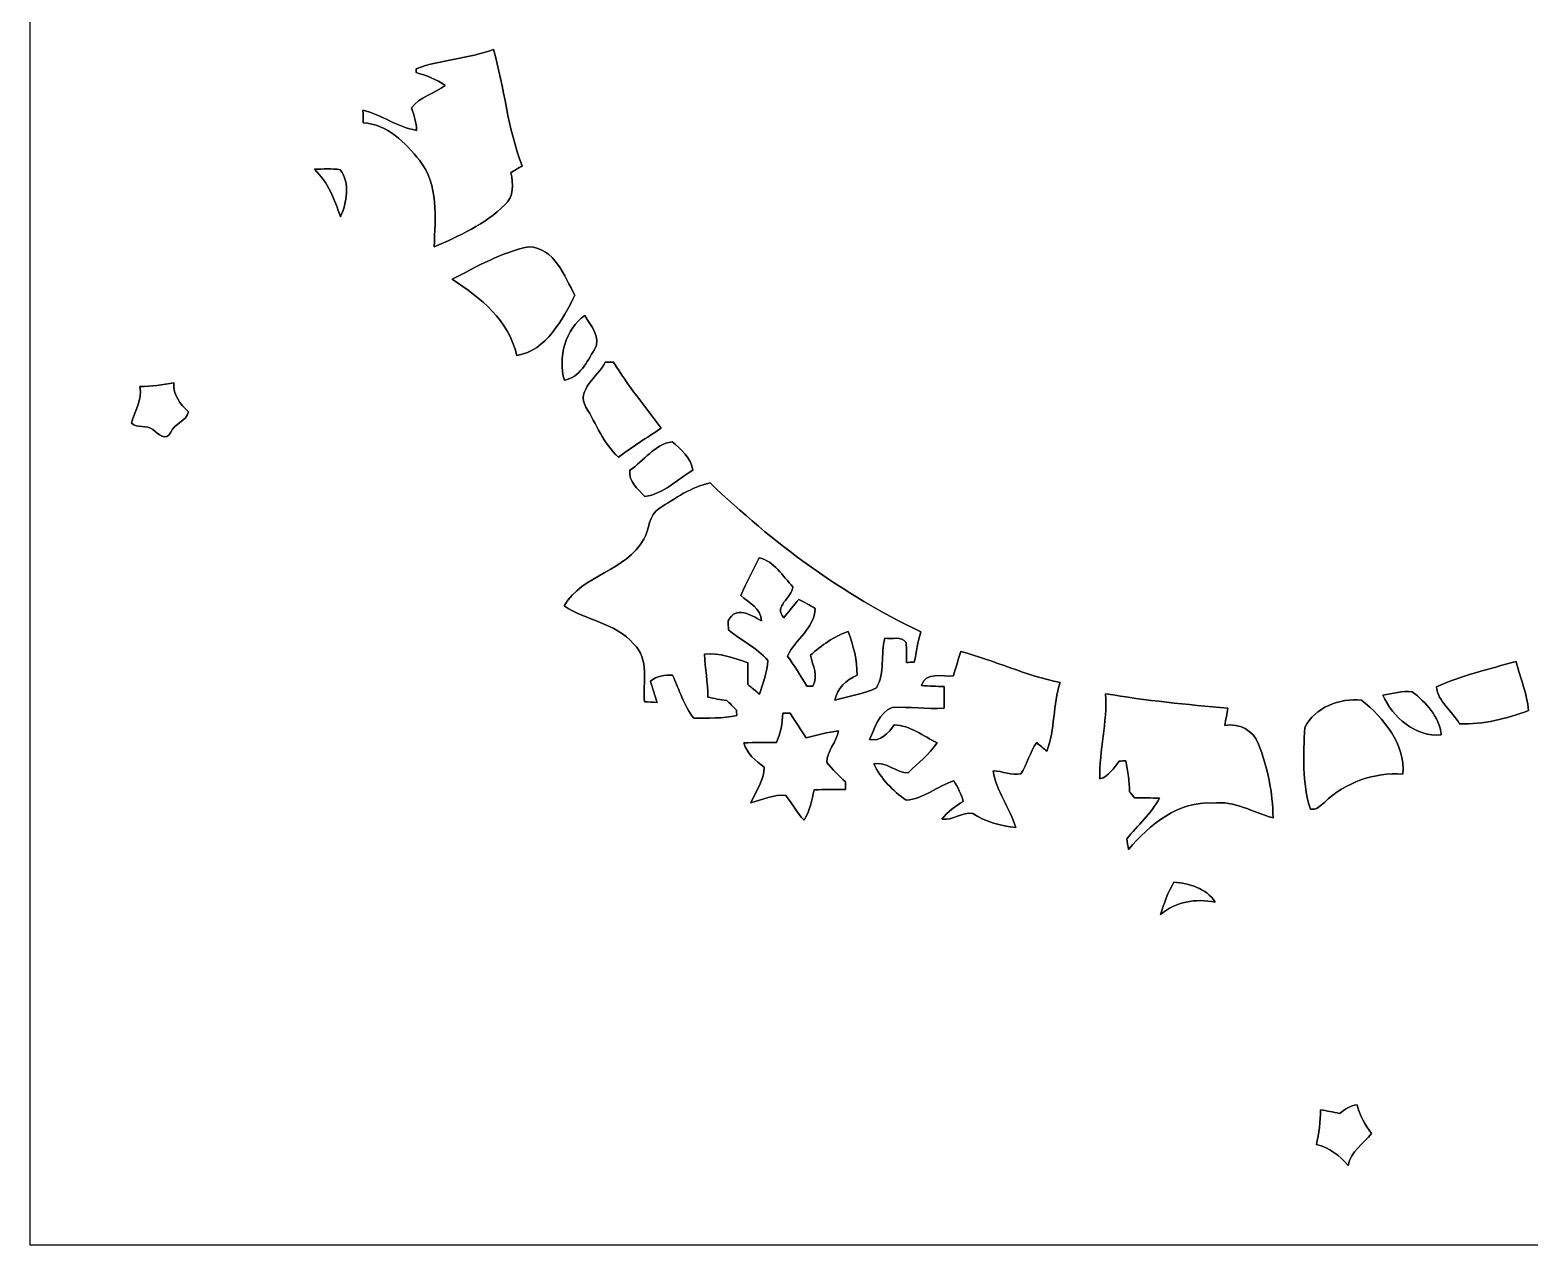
# Model space of a CAD drawing. Header units: centimetres. Extents: x -16.8 to 16.8, y -16.7 to 16.7.
# Drawn here: x -16.77 to 3.18, y -16.67 to -0.52 of the extents above; entities that cross this region are included whole.
import ezdxf

# ---------------------------------------------------------------- set-up
doc = ezdxf.new("R2010")
doc.units = ezdxf.units.CM
doc.header["$MEASUREMENT"] = 0
doc.layers.add('Layer 1', color=7, linetype='Continuous')

msp = doc.modelspace()

# ---------------------------------------------------------------- linework, layer by layer
at = {"layer": 'Layer 1', "color": 7}
for points, knots in [([(-16.77458, 16.66875), (-16.77458, 16.66875), (16.77458, 16.66875), (16.77458, 16.66875), (16.77458, 16.66875), (16.77458, 16.66875), (16.77458, -16.66875), (16.77458, -16.66875), (16.77458, -16.66875), (16.77458, -16.66875), (-16.77458, -16.66875), (-16.77458, -16.66875), (-16.77458, -16.66875), (-16.77458, -16.66875), (-16.77458, 16.66875), (-16.77458, 16.66875), (-16.77458, 16.66875), (-16.77458, 16.66875), (-16.77458, 16.66875), (-16.77458, 16.66875)], [0, 0, 0, 0, 0.16666667, 0.16666667, 0.16666667, 0.16666667, 0.33333333, 0.33333333, 0.33333333, 0.33333333, 0.5, 0.5, 0.5, 0.5, 0.66666667, 0.66666667, 0.66666667, 0.66666667, 1, 1, 1, 1]), ([(-11.6399, -1.02976), (-11.30582, -0.90664), (-10.94246, -0.89958), (-10.60979, -0.77294), (-10.60979, -0.77294), (-10.46374, -1.2827), (-10.42211, -1.82316), (-10.2295, -2.32234), (-10.2295, -2.32234), (-10.27924, -2.35197), (-10.32863, -2.3816), (-10.37802, -2.41194), (-10.37802, -2.41194), (-10.34838, -2.56011), (-10.33251, -2.73085), (-10.46057, -2.84021), (-10.46057, -2.84021), (-10.72162, -3.09739), (-11.06558, -3.25826), (-11.40072, -3.39654), (-11.40072, -3.39654), (-11.3792, -3.00708), (-11.33898, -2.57634), (-11.59369, -2.24755), (-11.59369, -2.24755), (-11.78172, -2.01295), (-12.02478, -1.76883), (-12.34228, -1.74731), (-12.34228, -1.74731), (-12.34369, -1.69192), (-12.34511, -1.63654), (-12.34616, -1.58186), (-12.34616, -1.58186), (-12.09746, -1.64324), (-11.88685, -1.80728), (-11.63249, -1.84891), (-11.63249, -1.84891), (-11.63814, -1.74625), (-11.66424, -1.64712), (-11.70164, -1.55187), (-11.70164, -1.55187), (-11.59263, -1.39982), (-11.39331, -1.36419), (-11.25255, -1.2506), (-11.25255, -1.2506), (-11.37003, -1.17087), (-11.50267, -1.11936), (-11.6392, -1.08197), (-11.6392, -1.08197), (-11.6392, -1.06892), (-11.63955, -1.04281), (-11.6399, -1.02976)], [0, 0, 0, 0, 0.07142857, 0.07142857, 0.07142857, 0.07142857, 0.14285714, 0.14285714, 0.14285714, 0.14285714, 0.21428571, 0.21428571, 0.21428571, 0.21428571, 0.28571429, 0.28571429, 0.28571429, 0.28571429, 0.35714286, 0.35714286, 0.35714286, 0.35714286, 0.42857143, 0.42857143, 0.42857143, 0.42857143, 0.5, 0.5, 0.5, 0.5, 0.57142857, 0.57142857, 0.57142857, 0.57142857, 0.64285714, 0.64285714, 0.64285714, 0.64285714, 0.71428571, 0.71428571, 0.71428571, 0.71428571, 0.78571429, 0.78571429, 0.78571429, 0.78571429, 0.85714286, 0.85714286, 0.85714286, 0.85714286, 1, 1, 1, 1]), ([(-12.98998, -2.36643), (-12.87639, -2.36291), (-12.76068, -2.35268), (-12.64779, -2.37384), (-12.64779, -2.37384), (-12.51162, -2.55446), (-12.56206, -2.8067), (-12.64461, -3.00037), (-12.64461, -3.00037), (-12.72117, -2.7686), (-12.81148, -2.54), (-12.98998, -2.36643)], [0, 0, 0, 0, 0.25, 0.25, 0.25, 0.25, 0.5, 0.5, 0.5, 0.5, 1, 1, 1, 1]), ([(-11.15907, -3.82976), (-10.83239, -3.66113), (-10.50502, -3.47063), (-10.14095, -3.3976), (-10.14095, -3.3976), (-9.79417, -3.41171), (-9.66788, -3.78601), (-9.52606, -4.04213), (-9.52606, -4.04213), (-9.69504, -4.36633), (-9.90424, -4.77732), (-10.29899, -4.84329), (-10.29899, -4.84329), (-10.40448, -4.37974), (-10.77913, -4.07247), (-11.15907, -3.82976)], [0, 0, 0, 0, 0.2, 0.2, 0.2, 0.2, 0.4, 0.4, 0.4, 0.4, 0.6, 0.6, 0.6, 0.6, 1, 1, 1, 1]), ([(-9.66682, -5.17208), (-9.75501, -4.87574), (-9.65447, -4.48663), (-9.39518, -4.31094), (-9.39518, -4.31094), (-9.31474, -4.44429), (-9.16975, -4.60199), (-9.26712, -4.76497), (-9.26712, -4.76497), (-9.36766, -4.92372), (-9.46221, -5.13503), (-9.66682, -5.17208)], [0, 0, 0, 0, 0.25, 0.25, 0.25, 0.25, 0.5, 0.5, 0.5, 0.5, 1, 1, 1, 1]), ([(-9.12283, -4.93254), (-9.09532, -4.93254), (-9.03993, -4.93289), (-9.01206, -4.93324), (-9.01206, -4.93324), (-8.82474, -5.24157), (-8.59296, -5.51921), (-8.37918, -5.80919), (-8.37918, -5.80919), (-8.57179, -5.93337), (-8.76229, -6.06107), (-8.94891, -6.19372), (-8.94891, -6.19372), (-9.14964, -6.0131), (-9.24101, -5.75381), (-9.38071, -5.52979), (-9.38071, -5.52979), (-9.51724, -5.29625), (-9.21491, -5.1241), (-9.12283, -4.93254)], [0, 0, 0, 0, 0.16666667, 0.16666667, 0.16666667, 0.16666667, 0.33333333, 0.33333333, 0.33333333, 0.33333333, 0.5, 0.5, 0.5, 0.5, 0.66666667, 0.66666667, 0.66666667, 0.66666667, 1, 1, 1, 1]), ([(-15.31373, -5.25674), (-15.16098, -5.25815), (-15.01105, -5.22746), (-14.86041, -5.20629), (-14.86041, -5.20629), (-14.87276, -5.36681), (-14.7761, -5.48816), (-14.66779, -5.59188), (-14.66779, -5.59188), (-14.69214, -5.71606), (-14.85406, -5.74499), (-14.90345, -5.86211), (-14.90345, -5.86211), (-14.95848, -5.99546), (-15.07208, -5.88186), (-15.14087, -5.82824), (-15.14087, -5.82824), (-15.21919, -5.75522), (-15.35571, -5.81942), (-15.42415, -5.74252), (-15.42415, -5.74252), (-15.38499, -5.58024), (-15.27422, -5.43525), (-15.31373, -5.25674)], [0, 0, 0, 0, 0.14285714, 0.14285714, 0.14285714, 0.14285714, 0.28571429, 0.28571429, 0.28571429, 0.28571429, 0.42857143, 0.42857143, 0.42857143, 0.42857143, 0.57142857, 0.57142857, 0.57142857, 0.57142857, 0.71428571, 0.71428571, 0.71428571, 0.71428571, 1, 1, 1, 1]), ([(-8.79546, -6.36729), (-8.60919, -6.24417), (-8.46631, -6.02051), (-8.23419, -5.99017), (-8.23419, -5.99017), (-8.11459, -6.08894), (-7.98548, -6.20536), (-7.95726, -6.36623), (-7.95726, -6.36623), (-8.16645, -6.48758), (-8.34708, -6.68443), (-8.59578, -6.71865), (-8.59578, -6.71865), (-8.68998, -6.61846), (-8.81592, -6.52145), (-8.79546, -6.36729)], [0, 0, 0, 0, 0.2, 0.2, 0.2, 0.2, 0.4, 0.4, 0.4, 0.4, 0.6, 0.6, 0.6, 0.6, 1, 1, 1, 1]), ([(-8.40423, -6.8767), (-8.19291, -6.74158), (-7.97772, -6.58742), (-7.72866, -6.53627), (-7.72866, -6.53627), (-6.89928, -7.33072), (-5.96618, -8.02499), (-4.92407, -8.51606), (-4.92407, -8.51606), (-4.96641, -8.64764), (-4.98616, -8.78487), (-5.01333, -8.92034), (-5.01333, -8.92034), (-5.0486, -8.92104), (-5.08318, -8.92246), (-5.11775, -8.92387), (-5.11775, -8.92387), (-5.11598, -8.83532), (-5.1121, -8.74607), (-5.12198, -8.65822), (-5.12198, -8.65822), (-5.18301, -8.56827), (-5.31213, -8.61907), (-5.40314, -8.59966), (-5.40314, -8.59966), (-5.46735, -8.81451), (-5.39433, -9.06251), (-5.51709, -9.26077), (-5.51709, -9.26077), (-5.69066, -9.34544), (-5.88574, -9.37436), (-6.07131, -9.42411), (-6.07131, -9.42411), (-6.03426, -9.26712), (-5.92138, -9.15458), (-5.77462, -9.09426), (-5.77462, -9.09426), (-5.76827, -8.89353), (-5.82577, -8.70056), (-5.89104, -8.51359), (-5.89104, -8.51359), (-6.08154, -8.57426), (-6.24769, -8.69668), (-6.3948, -8.82897), (-6.3948, -8.82897), (-6.36305, -8.96585), (-6.28579, -9.10026), (-6.36235, -9.23854), (-6.36235, -9.23854), (-6.38916, -9.23819), (-6.41562, -9.23784), (-6.44172, -9.23819), (-6.44172, -9.23819), (-6.52392, -9.10272), (-6.60788, -8.96867), (-6.69784, -8.83885), (-6.69784, -8.83885), (-6.59694, -8.61483), (-6.33906, -8.46737), (-6.33271, -8.20667), (-6.33271, -8.20667), (-6.40362, -8.16328), (-6.47559, -8.12271), (-6.54861, -8.08461), (-6.54861, -8.08461), (-6.61599, -8.16539), (-6.68338, -8.24689), (-6.75005, -8.32873), (-6.75005, -8.32873), (-6.89081, -8.17633), (-6.64034, -8.06803), (-6.62764, -7.91916), (-6.62764, -7.91916), (-6.76134, -7.77734), (-6.87634, -7.57873), (-7.07637, -7.5311), (-7.07637, -7.5311), (-7.15539, -7.69973), (-7.24535, -7.86306), (-7.32084, -8.0331), (-7.32084, -8.0331), (-7.2136, -8.13117), (-7.04885, -8.20314), (-7.04533, -8.37106), (-7.04533, -8.37106), (-7.18926, -8.2864), (-7.38364, -8.16892), (-7.48841, -8.36895), (-7.48841, -8.36895), (-7.48771, -8.39964), (-7.4863, -8.46032), (-7.48524, -8.49101), (-7.48524, -8.49101), (-7.31414, -8.63071), (-7.10671, -8.72878), (-6.96031, -8.8967), (-6.96031, -8.8967), (-6.96701, -9.05157), (-7.02698, -9.19868), (-7.07002, -9.34649), (-7.07002, -9.34649), (-7.12258, -9.3031), (-7.1755, -9.26042), (-7.22842, -9.21738), (-7.22842, -9.21738), (-7.22806, -9.12072), (-7.22736, -9.02406), (-7.22701, -8.9281), (-7.22701, -8.9281), (-7.41221, -8.86072), (-7.60307, -8.7951), (-7.80344, -8.81133), (-7.80344, -8.81133), (-7.79639, -9.00254), (-7.75758, -9.19127), (-7.76041, -9.38318), (-7.76041, -9.38318), (-7.67786, -9.40506), (-7.59354, -9.41987), (-7.50817, -9.42763), (-7.50817, -9.42763), (-7.46442, -9.47032), (-7.42068, -9.51371), (-7.37729, -9.55781), (-7.37729, -9.55781), (-7.37658, -9.57509), (-7.37517, -9.61002), (-7.37447, -9.62766), (-7.37447, -9.62766), (-7.56179, -9.67528), (-7.75582, -9.65976), (-7.94703, -9.66364), (-7.94703, -9.66364), (-8.08002, -9.49466), (-8.14035, -9.28476), (-8.22748, -9.09144), (-8.22748, -9.09144), (-8.33261, -9.08932), (-8.43915, -9.10131), (-8.5217, -9.17257), (-8.5217, -9.17257), (-8.49418, -9.26747), (-8.46526, -9.36237), (-8.43351, -9.45621), (-8.43351, -9.45621), (-8.48995, -9.45303), (-8.54675, -9.44986), (-8.60354, -9.44739), (-8.60354, -9.44739), (-8.62295, -9.1888), (-8.53193, -8.87801), (-8.74677, -8.67728), (-8.74677, -8.67728), (-8.98525, -8.3947), (-9.3793, -8.36718), (-9.67105, -8.17104), (-9.67105, -8.17104), (-9.42658, -7.75123), (-8.84167, -7.71384), (-8.61201, -7.2831), (-8.61201, -7.2831), (-8.53087, -7.15292), (-8.55169, -6.96101), (-8.40423, -6.8767)], [0, 0, 0, 0, 0.02380952, 0.02380952, 0.02380952, 0.02380952, 0.04761905, 0.04761905, 0.04761905, 0.04761905, 0.07142857, 0.07142857, 0.07142857, 0.07142857, 0.0952381, 0.0952381, 0.0952381, 0.0952381, 0.11904762, 0.11904762, 0.11904762, 0.11904762, 0.14285714, 0.14285714, 0.14285714, 0.14285714, 0.16666667, 0.16666667, 0.16666667, 0.16666667, 0.19047619, 0.19047619, 0.19047619, 0.19047619, 0.21428571, 0.21428571, 0.21428571, 0.21428571, 0.23809524, 0.23809524, 0.23809524, 0.23809524, 0.26190476, 0.26190476, 0.26190476, 0.26190476, 0.28571429, 0.28571429, 0.28571429, 0.28571429, 0.30952381, 0.30952381, 0.30952381, 0.30952381, 0.33333333, 0.33333333, 0.33333333, 0.33333333, 0.35714286, 0.35714286, 0.35714286, 0.35714286, 0.38095238, 0.38095238, 0.38095238, 0.38095238, 0.4047619, 0.4047619, 0.4047619, 0.4047619, 0.42857143, 0.42857143, 0.42857143, 0.42857143, 0.45238095, 0.45238095, 0.45238095, 0.45238095, 0.47619048, 0.47619048, 0.47619048, 0.47619048, 0.5, 0.5, 0.5, 0.5, 0.52380952, 0.52380952, 0.52380952, 0.52380952, 0.54761905, 0.54761905, 0.54761905, 0.54761905, 0.57142857, 0.57142857, 0.57142857, 0.57142857, 0.5952381, 0.5952381, 0.5952381, 0.5952381, 0.61904762, 0.61904762, 0.61904762, 0.61904762, 0.64285714, 0.64285714, 0.64285714, 0.64285714, 0.66666667, 0.66666667, 0.66666667, 0.66666667, 0.69047619, 0.69047619, 0.69047619, 0.69047619, 0.71428571, 0.71428571, 0.71428571, 0.71428571, 0.73809524, 0.73809524, 0.73809524, 0.73809524, 0.76190476, 0.76190476, 0.76190476, 0.76190476, 0.78571429, 0.78571429, 0.78571429, 0.78571429, 0.80952381, 0.80952381, 0.80952381, 0.80952381, 0.83333333, 0.83333333, 0.83333333, 0.83333333, 0.85714286, 0.85714286, 0.85714286, 0.85714286, 0.88095238, 0.88095238, 0.88095238, 0.88095238, 0.9047619, 0.9047619, 0.9047619, 0.9047619, 0.92857143, 0.92857143, 0.92857143, 0.92857143, 0.95238095, 0.95238095, 0.95238095, 0.95238095, 1, 1, 1, 1]), ([(-4.39491, -8.77958), (-3.94899, -8.89212), (-3.52884, -9.10414), (-3.07199, -9.1888), (-3.07199, -9.1888), (-3.17147, -9.48761), (-3.14008, -9.81216), (-3.24908, -10.10532), (-3.24908, -10.10532), (-3.29424, -10.06651), (-3.33975, -10.02736), (-3.38455, -9.98926), (-3.38455, -9.98926), (-3.47909, -10.11484), (-3.50626, -10.27712), (-3.59692, -10.40342), (-3.59692, -10.40342), (-3.7144, -10.43093), (-3.84104, -10.36638), (-3.96205, -10.36532), (-3.96205, -10.36532), (-3.92395, -10.63696), (-3.74438, -10.8585), (-3.66183, -11.11638), (-3.66183, -11.11638), (-3.86327, -11.09521), (-4.06471, -11.049), (-4.23298, -10.93082), (-4.23298, -10.93082), (-4.37515, -10.90859), (-4.49827, -11.0303), (-4.64467, -11.00631), (-4.64467, -11.00631), (-4.57059, -10.90542), (-4.46758, -10.83345), (-4.36139, -10.77101), (-4.36139, -10.77101), (-4.3875, -10.67294), (-4.43371, -10.58263), (-4.48839, -10.49796), (-4.48839, -10.49796), (-4.705, -10.56711), (-4.89232, -10.7382), (-5.12128, -10.75584), (-5.12128, -10.75584), (-5.29555, -10.63096), (-5.461, -10.46797), (-5.55202, -10.27007), (-5.55202, -10.27007), (-5.38021, -10.23761), (-5.25956, -10.39178), (-5.0927, -10.39142), (-5.0927, -10.39142), (-4.96394, -10.26019), (-4.81436, -10.14801), (-4.70994, -9.99419), (-4.70994, -9.99419), (-4.89444, -9.90247), (-5.06554, -9.7603), (-5.28073, -9.75431), (-5.28073, -9.75431), (-5.36011, -9.86402), (-5.46065, -9.97938), (-5.61058, -9.94869), (-5.61058, -9.94869), (-5.53649, -9.79311), (-5.48252, -9.59203), (-5.30789, -9.52218), (-5.30789, -9.52218), (-5.07824, -9.51089), (-4.84681, -9.54476), (-4.6161, -9.53064), (-4.6161, -9.53064), (-4.61539, -9.43504), (-4.61574, -9.33944), (-4.61645, -9.24454), (-4.61645, -9.24454), (-4.71629, -9.24137), (-4.81577, -9.23819), (-4.91525, -9.23184), (-4.91525, -9.23184), (-4.86974, -9.03605), (-4.63726, -9.11966), (-4.49227, -9.10202), (-4.49227, -9.10202), (-4.46193, -8.99372), (-4.42842, -8.88682), (-4.39491, -8.77958)], [0, 0, 0, 0, 0.04347826, 0.04347826, 0.04347826, 0.04347826, 0.08695652, 0.08695652, 0.08695652, 0.08695652, 0.13043478, 0.13043478, 0.13043478, 0.13043478, 0.17391304, 0.17391304, 0.17391304, 0.17391304, 0.2173913, 0.2173913, 0.2173913, 0.2173913, 0.26086957, 0.26086957, 0.26086957, 0.26086957, 0.30434783, 0.30434783, 0.30434783, 0.30434783, 0.34782609, 0.34782609, 0.34782609, 0.34782609, 0.39130435, 0.39130435, 0.39130435, 0.39130435, 0.43478261, 0.43478261, 0.43478261, 0.43478261, 0.47826087, 0.47826087, 0.47826087, 0.47826087, 0.52173913, 0.52173913, 0.52173913, 0.52173913, 0.56521739, 0.56521739, 0.56521739, 0.56521739, 0.60869565, 0.60869565, 0.60869565, 0.60869565, 0.65217391, 0.65217391, 0.65217391, 0.65217391, 0.69565217, 0.69565217, 0.69565217, 0.69565217, 0.73913043, 0.73913043, 0.73913043, 0.73913043, 0.7826087, 0.7826087, 0.7826087, 0.7826087, 0.82608696, 0.82608696, 0.82608696, 0.82608696, 0.86956522, 0.86956522, 0.86956522, 0.86956522, 0.91304348, 0.91304348, 0.91304348, 0.91304348, 1, 1, 1, 1]), ([(1.93075, -9.24631), (2.2666, -9.10131), (2.6356, -9.00924), (2.99014, -8.91046), (2.99014, -8.91046), (3.04588, -9.12812), (3.13831, -9.33732), (3.15701, -9.56345), (3.15701, -9.56345), (2.86597, -9.67387), (2.55305, -9.7476), (2.24049, -9.7409), (2.24049, -9.7409), (2.14559, -9.57157), (1.95157, -9.44598), (1.93075, -9.24631)], [0, 0, 0, 0, 0.2, 0.2, 0.2, 0.2, 0.4, 0.4, 0.4, 0.4, 0.6, 0.6, 0.6, 0.6, 1, 1, 1, 1]), ([(-2.47086, -9.33873), (-1.93146, -9.43187), (-1.38642, -9.48443), (-0.84067, -9.53064), (-0.84067, -9.53064), (-0.85408, -9.60755), (-0.87066, -9.6841), (-0.88406, -9.76136), (-0.88406, -9.76136), (-0.69109, -9.72891), (-0.50729, -9.82451), (-0.43356, -10.00866), (-0.43356, -10.00866), (-0.31644, -10.32016), (-0.24306, -10.65424), (-0.24165, -10.98867), (-0.24165, -10.98867), (-0.50694, -10.916), (-0.75459, -10.75761), (-1.04069, -10.79288), (-1.04069, -10.79288), (-1.50354, -10.76325), (-1.87925, -11.08075), (-2.16323, -11.40848), (-2.16323, -11.40848), (-2.16958, -11.37391), (-2.18193, -11.30476), (-2.18828, -11.27019), (-2.18828, -11.27019), (-2.03976, -11.09169), (-1.86478, -10.93364), (-1.75013, -10.72832), (-1.75013, -10.72832), (-1.86126, -10.7255), (-1.97203, -10.72409), (-2.08315, -10.72409), (-2.08315, -10.72409), (-2.09938, -10.70434), (-2.13219, -10.66482), (-2.14842, -10.64507), (-2.14842, -10.64507), (-2.15194, -10.50607), (-2.17417, -10.36884), (-2.19816, -10.23232), (-2.19816, -10.23232), (-2.22814, -10.23303), (-2.25813, -10.23373), (-2.28776, -10.23514), (-2.28776, -10.23514), (-2.35797, -10.32898), (-2.42464, -10.43658), (-2.54423, -10.47256), (-2.54423, -10.47256), (-2.55764, -10.09191), (-2.43946, -9.72009), (-2.47086, -9.33873)], [0, 0, 0, 0, 0.06666667, 0.06666667, 0.06666667, 0.06666667, 0.13333333, 0.13333333, 0.13333333, 0.13333333, 0.2, 0.2, 0.2, 0.2, 0.26666667, 0.26666667, 0.26666667, 0.26666667, 0.33333333, 0.33333333, 0.33333333, 0.33333333, 0.4, 0.4, 0.4, 0.4, 0.46666667, 0.46666667, 0.46666667, 0.46666667, 0.53333333, 0.53333333, 0.53333333, 0.53333333, 0.6, 0.6, 0.6, 0.6, 0.66666667, 0.66666667, 0.66666667, 0.66666667, 0.73333333, 0.73333333, 0.73333333, 0.73333333, 0.8, 0.8, 0.8, 0.8, 0.86666667, 0.86666667, 0.86666667, 0.86666667, 1, 1, 1, 1]), ([(1.21955, -9.35778), (1.34796, -9.33415), (1.47779, -9.30099), (1.60972, -9.31298), (1.60972, -9.31298), (1.79211, -9.45409), (1.97309, -9.64424), (1.99461, -9.88589), (1.99461, -9.88589), (1.65876, -9.92117), (1.34232, -9.65165), (1.21955, -9.35778)], [0, 0, 0, 0, 0.25, 0.25, 0.25, 0.25, 0.5, 0.5, 0.5, 0.5, 1, 1, 1, 1]), ([(0.18097, -9.78958), (0.3115, -9.51936), (0.64699, -9.39447), (0.9338, -9.42622), (0.9338, -9.42622), (1.23155, -9.65976), (1.51659, -10.00619), (1.48661, -10.40836), (1.48661, -10.40836), (1.10878, -10.38401), (0.71931, -10.51666), (0.44521, -10.77983), (0.44521, -10.77983), (0.39088, -10.82816), (0.3362, -10.89131), (0.25471, -10.87261), (0.25471, -10.87261), (0.14358, -10.52407), (0.16263, -10.14977), (0.18097, -9.78958)], [0, 0, 0, 0, 0.16666667, 0.16666667, 0.16666667, 0.16666667, 0.33333333, 0.33333333, 0.33333333, 0.33333333, 0.5, 0.5, 0.5, 0.5, 0.66666667, 0.66666667, 0.66666667, 0.66666667, 1, 1, 1, 1]), ([(-6.7631, -9.59697), (-6.73065, -9.59767), (-6.69784, -9.59873), (-6.66538, -9.60014), (-6.66538, -9.60014), (-6.59201, -9.70809), (-6.52251, -9.81816), (-6.45089, -9.92752), (-6.45089, -9.92752), (-6.30873, -9.89013), (-6.16656, -9.84779), (-6.01945, -9.83297), (-6.01945, -9.83297), (-6.04626, -9.98255), (-6.17643, -10.09862), (-6.17608, -10.25172), (-6.17608, -10.25172), (-6.10553, -10.34803), (-6.0138, -10.42599), (-5.92984, -10.51031), (-5.92984, -10.51031), (-5.92949, -10.54347), (-5.92914, -10.57698), (-5.92843, -10.61085), (-5.92843, -10.61085), (-6.06743, -10.61226), (-6.20607, -10.61297), (-6.34471, -10.61649), (-6.34471, -10.61649), (-6.3754, -10.75549), (-6.40468, -10.89836), (-6.47947, -11.02184), (-6.47947, -11.02184), (-6.57472, -10.92376), (-6.63575, -10.80029), (-6.72006, -10.69446), (-6.72006, -10.69446), (-6.88128, -10.67082), (-7.03474, -10.75196), (-7.18891, -10.78865), (-7.18891, -10.78865), (-7.11835, -10.6359), (-7.01075, -10.49232), (-7.00828, -10.31734), (-7.00828, -10.31734), (-7.12223, -10.23091), (-7.24288, -10.13707), (-7.27992, -9.99172), (-7.27992, -9.99172), (-7.13528, -9.9889), (-6.991, -9.98784), (-6.84636, -9.98714), (-6.84636, -9.98714), (-6.79097, -9.86402), (-6.76381, -9.73138), (-6.7631, -9.59697)], [0, 0, 0, 0, 0.06666667, 0.06666667, 0.06666667, 0.06666667, 0.13333333, 0.13333333, 0.13333333, 0.13333333, 0.2, 0.2, 0.2, 0.2, 0.26666667, 0.26666667, 0.26666667, 0.26666667, 0.33333333, 0.33333333, 0.33333333, 0.33333333, 0.4, 0.4, 0.4, 0.4, 0.46666667, 0.46666667, 0.46666667, 0.46666667, 0.53333333, 0.53333333, 0.53333333, 0.53333333, 0.6, 0.6, 0.6, 0.6, 0.66666667, 0.66666667, 0.66666667, 0.66666667, 0.73333333, 0.73333333, 0.73333333, 0.73333333, 0.8, 0.8, 0.8, 0.8, 0.86666667, 0.86666667, 0.86666667, 0.86666667, 1, 1, 1, 1]), ([(-1.56139, -11.84522), (-1.35502, -11.86145), (-1.1303, -11.92601), (-1.01212, -12.1098), (-1.01212, -12.1098), (-1.27, -12.06041), (-1.53529, -12.10063), (-1.73743, -12.27667), (-1.73743, -12.27667), (-1.69157, -12.12779), (-1.6383, -11.98104), (-1.56139, -11.84522)], [0, 0, 0, 0, 0.25, 0.25, 0.25, 0.25, 0.5, 0.5, 0.5, 0.5, 1, 1, 1, 1]), ([(0.64135, -14.91897), (0.71473, -14.8717), (0.78493, -14.80785), (0.87771, -14.80608), (0.87771, -14.80608), (0.9144, -14.94684), (0.97684, -15.07278), (1.06927, -15.18638), (1.06927, -15.18638), (0.96167, -15.32502), (0.79163, -15.42062), (0.75812, -15.61218), (0.75812, -15.61218), (0.64488, -15.48095), (0.508, -15.37018), (0.33443, -15.33454), (0.33443, -15.33454), (0.3683, -15.1825), (0.39229, -15.02798), (0.38911, -14.8717), (0.38911, -14.8717), (0.47343, -14.88546), (0.55739, -14.90169), (0.64135, -14.91897)], [0, 0, 0, 0, 0.14285714, 0.14285714, 0.14285714, 0.14285714, 0.28571429, 0.28571429, 0.28571429, 0.28571429, 0.42857143, 0.42857143, 0.42857143, 0.42857143, 0.57142857, 0.57142857, 0.57142857, 0.57142857, 0.71428571, 0.71428571, 0.71428571, 0.71428571, 1, 1, 1, 1])]:
    msp.add_open_spline(points, degree=3, knots=knots, dxfattribs=at)
at = {"layer": 'Layer 1', "color": 8}
for points, knots in [([(-11.6399, -1.02976), (-11.63955, -1.04281), (-11.6392, -1.06892), (-11.6392, -1.08197), (-11.6392, -1.08197), (-11.50267, -1.11936), (-11.37003, -1.17087), (-11.25255, -1.2506), (-11.25255, -1.2506), (-11.39331, -1.36419), (-11.59263, -1.39982), (-11.70164, -1.55187), (-11.70164, -1.55187), (-11.66424, -1.64712), (-11.63814, -1.74625), (-11.63249, -1.84891), (-11.63249, -1.84891), (-11.88685, -1.80728), (-12.09746, -1.64324), (-12.34616, -1.58186), (-12.34616, -1.58186), (-12.34511, -1.63654), (-12.34369, -1.69192), (-12.34228, -1.74731), (-12.34228, -1.74731), (-12.02478, -1.76883), (-11.78172, -2.01295), (-11.59369, -2.24755), (-11.59369, -2.24755), (-11.33898, -2.57634), (-11.3792, -3.00708), (-11.40072, -3.39654), (-11.40072, -3.39654), (-11.06558, -3.25826), (-10.72162, -3.09739), (-10.46057, -2.84021), (-10.46057, -2.84021), (-10.33251, -2.73085), (-10.34838, -2.56011), (-10.37802, -2.41194), (-10.37802, -2.41194), (-10.32863, -2.3816), (-10.27924, -2.35197), (-10.2295, -2.32234), (-10.2295, -2.32234), (-10.42211, -1.82316), (-10.46374, -1.2827), (-10.60979, -0.77294), (-10.60979, -0.77294), (-10.94246, -0.89958), (-11.30582, -0.90664), (-11.6399, -1.02976), (-11.6399, -1.02976), (-11.6399, -1.02976), (-11.6399, -1.02976), (-11.6399, -1.02976)], [0, 0, 0, 0, 0.06666667, 0.06666667, 0.06666667, 0.06666667, 0.13333333, 0.13333333, 0.13333333, 0.13333333, 0.2, 0.2, 0.2, 0.2, 0.26666667, 0.26666667, 0.26666667, 0.26666667, 0.33333333, 0.33333333, 0.33333333, 0.33333333, 0.4, 0.4, 0.4, 0.4, 0.46666667, 0.46666667, 0.46666667, 0.46666667, 0.53333333, 0.53333333, 0.53333333, 0.53333333, 0.6, 0.6, 0.6, 0.6, 0.66666667, 0.66666667, 0.66666667, 0.66666667, 0.73333333, 0.73333333, 0.73333333, 0.73333333, 0.8, 0.8, 0.8, 0.8, 0.86666667, 0.86666667, 0.86666667, 0.86666667, 1, 1, 1, 1]), ([(-12.98998, -2.36643), (-12.81148, -2.54), (-12.72117, -2.7686), (-12.64461, -3.00037), (-12.64461, -3.00037), (-12.56206, -2.8067), (-12.51162, -2.55446), (-12.64779, -2.37384), (-12.64779, -2.37384), (-12.76068, -2.35268), (-12.87639, -2.36291), (-12.98998, -2.36643), (-12.98998, -2.36643), (-12.98998, -2.36643), (-12.98998, -2.36643), (-12.98998, -2.36643)], [0, 0, 0, 0, 0.2, 0.2, 0.2, 0.2, 0.4, 0.4, 0.4, 0.4, 0.6, 0.6, 0.6, 0.6, 1, 1, 1, 1]), ([(-11.15907, -3.82976), (-10.77913, -4.07247), (-10.40448, -4.37974), (-10.29899, -4.84329), (-10.29899, -4.84329), (-9.90424, -4.77732), (-9.69504, -4.36633), (-9.52606, -4.04213), (-9.52606, -4.04213), (-9.66788, -3.78601), (-9.79417, -3.41171), (-10.14095, -3.3976), (-10.14095, -3.3976), (-10.50502, -3.47063), (-10.83239, -3.66113), (-11.15907, -3.82976), (-11.15907, -3.82976), (-11.15907, -3.82976), (-11.15907, -3.82976), (-11.15907, -3.82976)], [0, 0, 0, 0, 0.16666667, 0.16666667, 0.16666667, 0.16666667, 0.33333333, 0.33333333, 0.33333333, 0.33333333, 0.5, 0.5, 0.5, 0.5, 0.66666667, 0.66666667, 0.66666667, 0.66666667, 1, 1, 1, 1]), ([(-9.66682, -5.17208), (-9.46221, -5.13503), (-9.36766, -4.92372), (-9.26712, -4.76497), (-9.26712, -4.76497), (-9.16975, -4.60199), (-9.31474, -4.44429), (-9.39518, -4.31094), (-9.39518, -4.31094), (-9.65447, -4.48663), (-9.75501, -4.87574), (-9.66682, -5.17208), (-9.66682, -5.17208), (-9.66682, -5.17208), (-9.66682, -5.17208), (-9.66682, -5.17208)], [0, 0, 0, 0, 0.2, 0.2, 0.2, 0.2, 0.4, 0.4, 0.4, 0.4, 0.6, 0.6, 0.6, 0.6, 1, 1, 1, 1]), ([(-9.12283, -4.93254), (-9.21491, -5.1241), (-9.51724, -5.29625), (-9.38071, -5.52979), (-9.38071, -5.52979), (-9.24101, -5.75381), (-9.14964, -6.0131), (-8.94891, -6.19372), (-8.94891, -6.19372), (-8.76229, -6.06107), (-8.57179, -5.93337), (-8.37918, -5.80919), (-8.37918, -5.80919), (-8.59296, -5.51921), (-8.82474, -5.24157), (-9.01206, -4.93324), (-9.01206, -4.93324), (-9.03993, -4.93289), (-9.09532, -4.93254), (-9.12283, -4.93254), (-9.12283, -4.93254), (-9.12283, -4.93254), (-9.12283, -4.93254), (-9.12283, -4.93254)], [0, 0, 0, 0, 0.14285714, 0.14285714, 0.14285714, 0.14285714, 0.28571429, 0.28571429, 0.28571429, 0.28571429, 0.42857143, 0.42857143, 0.42857143, 0.42857143, 0.57142857, 0.57142857, 0.57142857, 0.57142857, 0.71428571, 0.71428571, 0.71428571, 0.71428571, 1, 1, 1, 1]), ([(-15.31373, -5.25674), (-15.27422, -5.43525), (-15.38499, -5.58024), (-15.42415, -5.74252), (-15.42415, -5.74252), (-15.35571, -5.81942), (-15.21919, -5.75522), (-15.14087, -5.82824), (-15.14087, -5.82824), (-15.07208, -5.88186), (-14.95848, -5.99546), (-14.90345, -5.86211), (-14.90345, -5.86211), (-14.85406, -5.74499), (-14.69214, -5.71606), (-14.66779, -5.59188), (-14.66779, -5.59188), (-14.7761, -5.48816), (-14.87276, -5.36681), (-14.86041, -5.20629), (-14.86041, -5.20629), (-15.01105, -5.22746), (-15.16098, -5.25815), (-15.31373, -5.25674), (-15.31373, -5.25674), (-15.31373, -5.25674), (-15.31373, -5.25674), (-15.31373, -5.25674)], [0, 0, 0, 0, 0.125, 0.125, 0.125, 0.125, 0.25, 0.25, 0.25, 0.25, 0.375, 0.375, 0.375, 0.375, 0.5, 0.5, 0.5, 0.5, 0.625, 0.625, 0.625, 0.625, 0.75, 0.75, 0.75, 0.75, 1, 1, 1, 1]), ([(-8.79546, -6.36729), (-8.81592, -6.52145), (-8.68998, -6.61846), (-8.59578, -6.71865), (-8.59578, -6.71865), (-8.34708, -6.68443), (-8.16645, -6.48758), (-7.95726, -6.36623), (-7.95726, -6.36623), (-7.98548, -6.20536), (-8.11459, -6.08894), (-8.23419, -5.99017), (-8.23419, -5.99017), (-8.46631, -6.02051), (-8.60919, -6.24417), (-8.79546, -6.36729), (-8.79546, -6.36729), (-8.79546, -6.36729), (-8.79546, -6.36729), (-8.79546, -6.36729)], [0, 0, 0, 0, 0.16666667, 0.16666667, 0.16666667, 0.16666667, 0.33333333, 0.33333333, 0.33333333, 0.33333333, 0.5, 0.5, 0.5, 0.5, 0.66666667, 0.66666667, 0.66666667, 0.66666667, 1, 1, 1, 1]), ([(-8.40423, -6.8767), (-8.55169, -6.96101), (-8.53087, -7.15292), (-8.61201, -7.2831), (-8.61201, -7.2831), (-8.84167, -7.71384), (-9.42658, -7.75123), (-9.67105, -8.17104), (-9.67105, -8.17104), (-9.3793, -8.36718), (-8.98525, -8.3947), (-8.74677, -8.67728), (-8.74677, -8.67728), (-8.53193, -8.87801), (-8.62295, -9.1888), (-8.60354, -9.44739), (-8.60354, -9.44739), (-8.54675, -9.44986), (-8.48995, -9.45303), (-8.43351, -9.45621), (-8.43351, -9.45621), (-8.46526, -9.36237), (-8.49418, -9.26747), (-8.5217, -9.17257), (-8.5217, -9.17257), (-8.43915, -9.10131), (-8.33261, -9.08932), (-8.22748, -9.09144), (-8.22748, -9.09144), (-8.14035, -9.28476), (-8.08002, -9.49466), (-7.94703, -9.66364), (-7.94703, -9.66364), (-7.75582, -9.65976), (-7.56179, -9.67528), (-7.37447, -9.62766), (-7.37447, -9.62766), (-7.37517, -9.61002), (-7.37658, -9.57509), (-7.37729, -9.55781), (-7.37729, -9.55781), (-7.42068, -9.51371), (-7.46442, -9.47032), (-7.50817, -9.42763), (-7.50817, -9.42763), (-7.59354, -9.41987), (-7.67786, -9.40506), (-7.76041, -9.38318), (-7.76041, -9.38318), (-7.75758, -9.19127), (-7.79639, -9.00254), (-7.80344, -8.81133), (-7.80344, -8.81133), (-7.60307, -8.7951), (-7.41221, -8.86072), (-7.22701, -8.9281), (-7.22701, -8.9281), (-7.22736, -9.02406), (-7.22806, -9.12072), (-7.22842, -9.21738), (-7.22842, -9.21738), (-7.1755, -9.26042), (-7.12258, -9.3031), (-7.07002, -9.34649), (-7.07002, -9.34649), (-7.02698, -9.19868), (-6.96701, -9.05157), (-6.96031, -8.8967), (-6.96031, -8.8967), (-7.10671, -8.72878), (-7.31414, -8.63071), (-7.48524, -8.49101), (-7.48524, -8.49101), (-7.4863, -8.46032), (-7.48771, -8.39964), (-7.48841, -8.36895), (-7.48841, -8.36895), (-7.38364, -8.16892), (-7.18926, -8.2864), (-7.04533, -8.37106), (-7.04533, -8.37106), (-7.04885, -8.20314), (-7.2136, -8.13117), (-7.32084, -8.0331), (-7.32084, -8.0331), (-7.24535, -7.86306), (-7.15539, -7.69973), (-7.07637, -7.5311), (-7.07637, -7.5311), (-6.87634, -7.57873), (-6.76134, -7.77734), (-6.62764, -7.91916), (-6.62764, -7.91916), (-6.64034, -8.06803), (-6.89081, -8.17633), (-6.75005, -8.32873), (-6.75005, -8.32873), (-6.68338, -8.24689), (-6.61599, -8.16539), (-6.54861, -8.08461), (-6.54861, -8.08461), (-6.47559, -8.12271), (-6.40362, -8.16328), (-6.33271, -8.20667), (-6.33271, -8.20667), (-6.33906, -8.46737), (-6.59694, -8.61483), (-6.69784, -8.83885), (-6.69784, -8.83885), (-6.60788, -8.96867), (-6.52392, -9.10272), (-6.44172, -9.23819), (-6.44172, -9.23819), (-6.41562, -9.23784), (-6.38916, -9.23819), (-6.36235, -9.23854), (-6.36235, -9.23854), (-6.28579, -9.10026), (-6.36305, -8.96585), (-6.3948, -8.82897), (-6.3948, -8.82897), (-6.24769, -8.69668), (-6.08154, -8.57426), (-5.89104, -8.51359), (-5.89104, -8.51359), (-5.82577, -8.70056), (-5.76827, -8.89353), (-5.77462, -9.09426), (-5.77462, -9.09426), (-5.92138, -9.15458), (-6.03426, -9.26712), (-6.07131, -9.42411), (-6.07131, -9.42411), (-5.88574, -9.37436), (-5.69066, -9.34544), (-5.51709, -9.26077), (-5.51709, -9.26077), (-5.39433, -9.06251), (-5.46735, -8.81451), (-5.40314, -8.59966), (-5.40314, -8.59966), (-5.31213, -8.61907), (-5.18301, -8.56827), (-5.12198, -8.65822), (-5.12198, -8.65822), (-5.1121, -8.74607), (-5.11598, -8.83532), (-5.11775, -8.92387), (-5.11775, -8.92387), (-5.08318, -8.92246), (-5.0486, -8.92104), (-5.01333, -8.92034), (-5.01333, -8.92034), (-4.98616, -8.78487), (-4.96641, -8.64764), (-4.92407, -8.51606), (-4.92407, -8.51606), (-5.96618, -8.02499), (-6.89928, -7.33072), (-7.72866, -6.53627), (-7.72866, -6.53627), (-7.97772, -6.58742), (-8.19291, -6.74158), (-8.40423, -6.8767), (-8.40423, -6.8767), (-8.40423, -6.8767), (-8.40423, -6.8767), (-8.40423, -6.8767)], [0, 0, 0, 0, 0.02325581, 0.02325581, 0.02325581, 0.02325581, 0.04651163, 0.04651163, 0.04651163, 0.04651163, 0.06976744, 0.06976744, 0.06976744, 0.06976744, 0.09302326, 0.09302326, 0.09302326, 0.09302326, 0.11627907, 0.11627907, 0.11627907, 0.11627907, 0.13953488, 0.13953488, 0.13953488, 0.13953488, 0.1627907, 0.1627907, 0.1627907, 0.1627907, 0.18604651, 0.18604651, 0.18604651, 0.18604651, 0.20930233, 0.20930233, 0.20930233, 0.20930233, 0.23255814, 0.23255814, 0.23255814, 0.23255814, 0.25581395, 0.25581395, 0.25581395, 0.25581395, 0.27906977, 0.27906977, 0.27906977, 0.27906977, 0.30232558, 0.30232558, 0.30232558, 0.30232558, 0.3255814, 0.3255814, 0.3255814, 0.3255814, 0.34883721, 0.34883721, 0.34883721, 0.34883721, 0.37209302, 0.37209302, 0.37209302, 0.37209302, 0.39534884, 0.39534884, 0.39534884, 0.39534884, 0.41860465, 0.41860465, 0.41860465, 0.41860465, 0.44186047, 0.44186047, 0.44186047, 0.44186047, 0.46511628, 0.46511628, 0.46511628, 0.46511628, 0.48837209, 0.48837209, 0.48837209, 0.48837209, 0.51162791, 0.51162791, 0.51162791, 0.51162791, 0.53488372, 0.53488372, 0.53488372, 0.53488372, 0.55813953, 0.55813953, 0.55813953, 0.55813953, 0.58139535, 0.58139535, 0.58139535, 0.58139535, 0.60465116, 0.60465116, 0.60465116, 0.60465116, 0.62790698, 0.62790698, 0.62790698, 0.62790698, 0.65116279, 0.65116279, 0.65116279, 0.65116279, 0.6744186, 0.6744186, 0.6744186, 0.6744186, 0.69767442, 0.69767442, 0.69767442, 0.69767442, 0.72093023, 0.72093023, 0.72093023, 0.72093023, 0.74418605, 0.74418605, 0.74418605, 0.74418605, 0.76744186, 0.76744186, 0.76744186, 0.76744186, 0.79069767, 0.79069767, 0.79069767, 0.79069767, 0.81395349, 0.81395349, 0.81395349, 0.81395349, 0.8372093, 0.8372093, 0.8372093, 0.8372093, 0.86046512, 0.86046512, 0.86046512, 0.86046512, 0.88372093, 0.88372093, 0.88372093, 0.88372093, 0.90697674, 0.90697674, 0.90697674, 0.90697674, 0.93023256, 0.93023256, 0.93023256, 0.93023256, 0.95348837, 0.95348837, 0.95348837, 0.95348837, 1, 1, 1, 1]), ([(-4.39491, -8.77958), (-4.42842, -8.88682), (-4.46193, -8.99372), (-4.49227, -9.10202), (-4.49227, -9.10202), (-4.63726, -9.11966), (-4.86974, -9.03605), (-4.91525, -9.23184), (-4.91525, -9.23184), (-4.81577, -9.23819), (-4.71629, -9.24137), (-4.61645, -9.24454), (-4.61645, -9.24454), (-4.61574, -9.33944), (-4.61539, -9.43504), (-4.6161, -9.53064), (-4.6161, -9.53064), (-4.84681, -9.54476), (-5.07824, -9.51089), (-5.30789, -9.52218), (-5.30789, -9.52218), (-5.48252, -9.59203), (-5.53649, -9.79311), (-5.61058, -9.94869), (-5.61058, -9.94869), (-5.46065, -9.97938), (-5.36011, -9.86402), (-5.28073, -9.75431), (-5.28073, -9.75431), (-5.06554, -9.7603), (-4.89444, -9.90247), (-4.70994, -9.99419), (-4.70994, -9.99419), (-4.81436, -10.14801), (-4.96394, -10.26019), (-5.0927, -10.39142), (-5.0927, -10.39142), (-5.25956, -10.39178), (-5.38021, -10.23761), (-5.55202, -10.27007), (-5.55202, -10.27007), (-5.461, -10.46797), (-5.29555, -10.63096), (-5.12128, -10.75584), (-5.12128, -10.75584), (-4.89232, -10.7382), (-4.705, -10.56711), (-4.48839, -10.49796), (-4.48839, -10.49796), (-4.43371, -10.58263), (-4.3875, -10.67294), (-4.36139, -10.77101), (-4.36139, -10.77101), (-4.46758, -10.83345), (-4.57059, -10.90542), (-4.64467, -11.00631), (-4.64467, -11.00631), (-4.49827, -11.0303), (-4.37515, -10.90859), (-4.23298, -10.93082), (-4.23298, -10.93082), (-4.06471, -11.049), (-3.86327, -11.09521), (-3.66183, -11.11638), (-3.66183, -11.11638), (-3.74438, -10.8585), (-3.92395, -10.63696), (-3.96205, -10.36532), (-3.96205, -10.36532), (-3.84104, -10.36638), (-3.7144, -10.43093), (-3.59692, -10.40342), (-3.59692, -10.40342), (-3.50626, -10.27712), (-3.47909, -10.11484), (-3.38455, -9.98926), (-3.38455, -9.98926), (-3.33975, -10.02736), (-3.29424, -10.06651), (-3.24908, -10.10532), (-3.24908, -10.10532), (-3.14008, -9.81216), (-3.17147, -9.48761), (-3.07199, -9.1888), (-3.07199, -9.1888), (-3.52884, -9.10414), (-3.94899, -8.89212), (-4.39491, -8.77958), (-4.39491, -8.77958), (-4.39491, -8.77958), (-4.39491, -8.77958), (-4.39491, -8.77958)], [0, 0, 0, 0, 0.04166667, 0.04166667, 0.04166667, 0.04166667, 0.08333333, 0.08333333, 0.08333333, 0.08333333, 0.125, 0.125, 0.125, 0.125, 0.16666667, 0.16666667, 0.16666667, 0.16666667, 0.20833333, 0.20833333, 0.20833333, 0.20833333, 0.25, 0.25, 0.25, 0.25, 0.29166667, 0.29166667, 0.29166667, 0.29166667, 0.33333333, 0.33333333, 0.33333333, 0.33333333, 0.375, 0.375, 0.375, 0.375, 0.41666667, 0.41666667, 0.41666667, 0.41666667, 0.45833333, 0.45833333, 0.45833333, 0.45833333, 0.5, 0.5, 0.5, 0.5, 0.54166667, 0.54166667, 0.54166667, 0.54166667, 0.58333333, 0.58333333, 0.58333333, 0.58333333, 0.625, 0.625, 0.625, 0.625, 0.66666667, 0.66666667, 0.66666667, 0.66666667, 0.70833333, 0.70833333, 0.70833333, 0.70833333, 0.75, 0.75, 0.75, 0.75, 0.79166667, 0.79166667, 0.79166667, 0.79166667, 0.83333333, 0.83333333, 0.83333333, 0.83333333, 0.875, 0.875, 0.875, 0.875, 0.91666667, 0.91666667, 0.91666667, 0.91666667, 1, 1, 1, 1]), ([(1.93075, -9.24631), (1.95157, -9.44598), (2.14559, -9.57157), (2.24049, -9.7409), (2.24049, -9.7409), (2.55305, -9.7476), (2.86597, -9.67387), (3.15701, -9.56345), (3.15701, -9.56345), (3.13831, -9.33732), (3.04588, -9.12812), (2.99014, -8.91046), (2.99014, -8.91046), (2.6356, -9.00924), (2.2666, -9.10131), (1.93075, -9.24631), (1.93075, -9.24631), (1.93075, -9.24631), (1.93075, -9.24631), (1.93075, -9.24631)], [0, 0, 0, 0, 0.16666667, 0.16666667, 0.16666667, 0.16666667, 0.33333333, 0.33333333, 0.33333333, 0.33333333, 0.5, 0.5, 0.5, 0.5, 0.66666667, 0.66666667, 0.66666667, 0.66666667, 1, 1, 1, 1]), ([(-2.47086, -9.33873), (-2.43946, -9.72009), (-2.55764, -10.09191), (-2.54423, -10.47256), (-2.54423, -10.47256), (-2.42464, -10.43658), (-2.35797, -10.32898), (-2.28776, -10.23514), (-2.28776, -10.23514), (-2.25813, -10.23373), (-2.22814, -10.23303), (-2.19816, -10.23232), (-2.19816, -10.23232), (-2.17417, -10.36884), (-2.15194, -10.50607), (-2.14842, -10.64507), (-2.14842, -10.64507), (-2.13219, -10.66482), (-2.09938, -10.70434), (-2.08315, -10.72409), (-2.08315, -10.72409), (-1.97203, -10.72409), (-1.86126, -10.7255), (-1.75013, -10.72832), (-1.75013, -10.72832), (-1.86478, -10.93364), (-2.03976, -11.09169), (-2.18828, -11.27019), (-2.18828, -11.27019), (-2.18193, -11.30476), (-2.16958, -11.37391), (-2.16323, -11.40848), (-2.16323, -11.40848), (-1.87925, -11.08075), (-1.50354, -10.76325), (-1.04069, -10.79288), (-1.04069, -10.79288), (-0.75459, -10.75761), (-0.50694, -10.916), (-0.24165, -10.98867), (-0.24165, -10.98867), (-0.24306, -10.65424), (-0.31644, -10.32016), (-0.43356, -10.00866), (-0.43356, -10.00866), (-0.50729, -9.82451), (-0.69109, -9.72891), (-0.88406, -9.76136), (-0.88406, -9.76136), (-0.87066, -9.6841), (-0.85408, -9.60755), (-0.84067, -9.53064), (-0.84067, -9.53064), (-1.38642, -9.48443), (-1.93146, -9.43187), (-2.47086, -9.33873), (-2.47086, -9.33873), (-2.47086, -9.33873), (-2.47086, -9.33873), (-2.47086, -9.33873)], [0, 0, 0, 0, 0.0625, 0.0625, 0.0625, 0.0625, 0.125, 0.125, 0.125, 0.125, 0.1875, 0.1875, 0.1875, 0.1875, 0.25, 0.25, 0.25, 0.25, 0.3125, 0.3125, 0.3125, 0.3125, 0.375, 0.375, 0.375, 0.375, 0.4375, 0.4375, 0.4375, 0.4375, 0.5, 0.5, 0.5, 0.5, 0.5625, 0.5625, 0.5625, 0.5625, 0.625, 0.625, 0.625, 0.625, 0.6875, 0.6875, 0.6875, 0.6875, 0.75, 0.75, 0.75, 0.75, 0.8125, 0.8125, 0.8125, 0.8125, 0.875, 0.875, 0.875, 0.875, 1, 1, 1, 1]), ([(1.21955, -9.35778), (1.34232, -9.65165), (1.65876, -9.92117), (1.99461, -9.88589), (1.99461, -9.88589), (1.97309, -9.64424), (1.79211, -9.45409), (1.60972, -9.31298), (1.60972, -9.31298), (1.47779, -9.30099), (1.34796, -9.33415), (1.21955, -9.35778), (1.21955, -9.35778), (1.21955, -9.35778), (1.21955, -9.35778), (1.21955, -9.35778)], [0, 0, 0, 0, 0.2, 0.2, 0.2, 0.2, 0.4, 0.4, 0.4, 0.4, 0.6, 0.6, 0.6, 0.6, 1, 1, 1, 1]), ([(0.18097, -9.78958), (0.16263, -10.14977), (0.14358, -10.52407), (0.25471, -10.87261), (0.25471, -10.87261), (0.3362, -10.89131), (0.39088, -10.82816), (0.44521, -10.77983), (0.44521, -10.77983), (0.71931, -10.51666), (1.10878, -10.38401), (1.48661, -10.40836), (1.48661, -10.40836), (1.51659, -10.00619), (1.23155, -9.65976), (0.9338, -9.42622), (0.9338, -9.42622), (0.64699, -9.39447), (0.3115, -9.51936), (0.18097, -9.78958), (0.18097, -9.78958), (0.18097, -9.78958), (0.18097, -9.78958), (0.18097, -9.78958)], [0, 0, 0, 0, 0.14285714, 0.14285714, 0.14285714, 0.14285714, 0.28571429, 0.28571429, 0.28571429, 0.28571429, 0.42857143, 0.42857143, 0.42857143, 0.42857143, 0.57142857, 0.57142857, 0.57142857, 0.57142857, 0.71428571, 0.71428571, 0.71428571, 0.71428571, 1, 1, 1, 1]), ([(-6.7631, -9.59697), (-6.76381, -9.73138), (-6.79097, -9.86402), (-6.84636, -9.98714), (-6.84636, -9.98714), (-6.991, -9.98784), (-7.13528, -9.9889), (-7.27992, -9.99172), (-7.27992, -9.99172), (-7.24288, -10.13707), (-7.12223, -10.23091), (-7.00828, -10.31734), (-7.00828, -10.31734), (-7.01075, -10.49232), (-7.11835, -10.6359), (-7.18891, -10.78865), (-7.18891, -10.78865), (-7.03474, -10.75196), (-6.88128, -10.67082), (-6.72006, -10.69446), (-6.72006, -10.69446), (-6.63575, -10.80029), (-6.57472, -10.92376), (-6.47947, -11.02184), (-6.47947, -11.02184), (-6.40468, -10.89836), (-6.3754, -10.75549), (-6.34471, -10.61649), (-6.34471, -10.61649), (-6.20607, -10.61297), (-6.06743, -10.61226), (-5.92843, -10.61085), (-5.92843, -10.61085), (-5.92914, -10.57698), (-5.92949, -10.54347), (-5.92984, -10.51031), (-5.92984, -10.51031), (-6.0138, -10.42599), (-6.10553, -10.34803), (-6.17608, -10.25172), (-6.17608, -10.25172), (-6.17643, -10.09862), (-6.04626, -9.98255), (-6.01945, -9.83297), (-6.01945, -9.83297), (-6.16656, -9.84779), (-6.30873, -9.89013), (-6.45089, -9.92752), (-6.45089, -9.92752), (-6.52251, -9.81816), (-6.59201, -9.70809), (-6.66538, -9.60014), (-6.66538, -9.60014), (-6.69784, -9.59873), (-6.73065, -9.59767), (-6.7631, -9.59697), (-6.7631, -9.59697), (-6.7631, -9.59697), (-6.7631, -9.59697), (-6.7631, -9.59697)], [0, 0, 0, 0, 0.0625, 0.0625, 0.0625, 0.0625, 0.125, 0.125, 0.125, 0.125, 0.1875, 0.1875, 0.1875, 0.1875, 0.25, 0.25, 0.25, 0.25, 0.3125, 0.3125, 0.3125, 0.3125, 0.375, 0.375, 0.375, 0.375, 0.4375, 0.4375, 0.4375, 0.4375, 0.5, 0.5, 0.5, 0.5, 0.5625, 0.5625, 0.5625, 0.5625, 0.625, 0.625, 0.625, 0.625, 0.6875, 0.6875, 0.6875, 0.6875, 0.75, 0.75, 0.75, 0.75, 0.8125, 0.8125, 0.8125, 0.8125, 0.875, 0.875, 0.875, 0.875, 1, 1, 1, 1]), ([(-1.56139, -11.84522), (-1.6383, -11.98104), (-1.69157, -12.12779), (-1.73743, -12.27667), (-1.73743, -12.27667), (-1.53529, -12.10063), (-1.27, -12.06041), (-1.01212, -12.1098), (-1.01212, -12.1098), (-1.1303, -11.92601), (-1.35502, -11.86145), (-1.56139, -11.84522), (-1.56139, -11.84522), (-1.56139, -11.84522), (-1.56139, -11.84522), (-1.56139, -11.84522)], [0, 0, 0, 0, 0.2, 0.2, 0.2, 0.2, 0.4, 0.4, 0.4, 0.4, 0.6, 0.6, 0.6, 0.6, 1, 1, 1, 1]), ([(0.64135, -14.91897), (0.55739, -14.90169), (0.47343, -14.88546), (0.38911, -14.8717), (0.38911, -14.8717), (0.39229, -15.02798), (0.3683, -15.1825), (0.33443, -15.33454), (0.33443, -15.33454), (0.508, -15.37018), (0.64488, -15.48095), (0.75812, -15.61218), (0.75812, -15.61218), (0.79163, -15.42062), (0.96167, -15.32502), (1.06927, -15.18638), (1.06927, -15.18638), (0.97684, -15.07278), (0.9144, -14.94684), (0.87771, -14.80608), (0.87771, -14.80608), (0.78493, -14.80785), (0.71473, -14.8717), (0.64135, -14.91897)], [0, 0, 0, 0, 0.14285714, 0.14285714, 0.14285714, 0.14285714, 0.28571429, 0.28571429, 0.28571429, 0.28571429, 0.42857143, 0.42857143, 0.42857143, 0.42857143, 0.57142857, 0.57142857, 0.57142857, 0.57142857, 0.71428571, 0.71428571, 0.71428571, 0.71428571, 1, 1, 1, 1])]:
    msp.add_open_spline(points, degree=3, knots=knots, dxfattribs=at)

doc.saveas('drawing.dxf')
